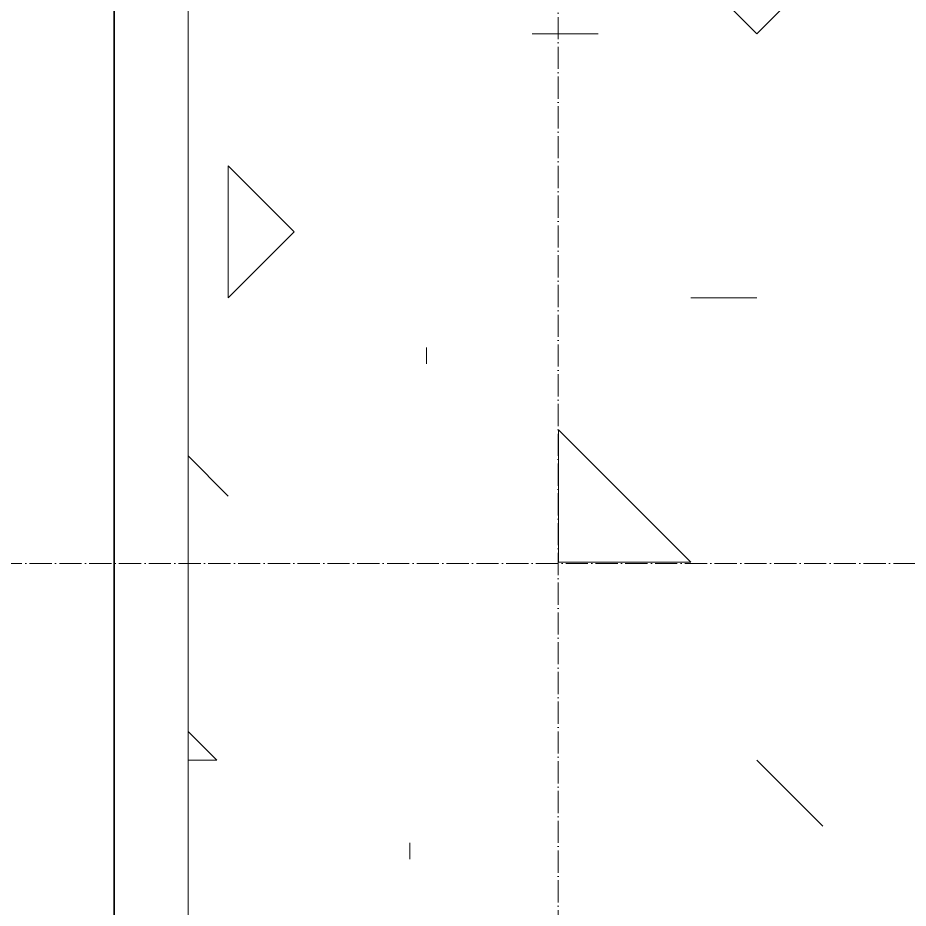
# Model space of a CAD drawing. Header units: millimetres. Extents: x -3455 to 18297, y -4324 to 8916.
# Drawn here: x -291.9 to 189.4, y -186.8 to 294.8 of the extents above; entities that cross this region are included whole.
import ezdxf

# ---------------------------------------------------------------- set-up
doc = ezdxf.new("R2010")
doc.units = ezdxf.units.MM
doc.linetypes.add('Осевая 12-2-2', pattern=[16, 12, -2, 0, -2])
for name, color, linetype, lineweight in [('A-WALL', 8, 'Continuous', 13), ('A-WALL-PATT', 8, 'Continuous', 13), ('S-GRID', 8, 'Continuous', 13), ('АР_подложка', 8, 'Continuous', 13)]:
    doc.layers.add(name, color=color, linetype=linetype, lineweight=lineweight)

# ---------------------------------------------------------------- blocks, each defined once
blk = doc.blocks.new('АР_Баня_план')
at = {"layer": 'A-WALL-PATT', "lineweight": 9}
h = blk.add_hatch(dxfattribs=at)
h.set_pattern_fill('FP_1', color=256, style=0, pattern_type=2)
h.set_pattern_definition([(0, (0, 0), (571.5, 571.5), [71.437, -500.062]), (90, (0, 0), (-571.5, 571.5), [71.437, -500.062]), (135, (71.44, 0), (-571.5, 0), [101.028, -707.195]), (0, (71.44, 321.47), (571.5, 571.5), [71.437, -500.062]), (45, (107.16, 285.75), (0, 571.5), [50.514, -757.71]), (135, (107.16, 285.75), (-571.5, 0), [50.514, -757.71]), (0, (285.75, 464.34), (571.5, 571.5), [101.028, -470.472]), (45, (285.75, 464.34), (0, 571.5), [71.437, -736.786]), (135, (386.78, 464.34), (-571.5, 0), [71.437, -736.786]), (90, (392.9, 142.9), (-571.5, 571.5), [71.437, -500.062]), (45, (392.9, 142.88), (0, 571.5), [50.514, -757.71]), (135, (428.62, 178.6), (-571.5, 0), [50.514, -757.71]), (0, (71.44, 142.9), (571.5, 571.5), [35.72, -478.63]), (0, (500.06, 285.75), (571.5, 571.5), [35.72, -478.63]), (90, (321.47, 357.2), (-571.5, 571.5), [35.72, -478.63]), (135, (392.9, 35.7), (-571.5, 0), [50.514, -757.71]), (135, (142.88, 428.62), (-571.5, 0), [50.514, -757.71]), (45, (267.9, 187.52), (0, 571.5), [50.514, -757.71]), (90, (196.45, 71.44), (-571.5, 571.5), [8.93, -562.57]), (90, (223.24, 312.54), (-571.5, 571.5), [8.93, -562.57]), (90, (491.13, 410.77), (-571.5, 571.5), [8.93, -562.57]), (90, (500.06, 107.16), (-571.5, 571.5), [8.93, -562.57])])
h.paths.add_polyline_path([(1968.19, 4472.64), (2368.19, 4472.64), (2368.19, 7072.64), (1968.19, 7072.64), (1968.19, 4652.82)])
h.paths.add_polyline_path([(2368.19, 8072.64), (2368.19, 11072.64), (1968.19, 11072.64), (1968.19, 8072.64)])
at = {"layer": 'A-WALL', "lineweight": 35}
blk.add_line((1928.19, 7112.64), (1928.19, 3632.64), dxfattribs=at)
at = {"layer": 'A-WALL'}
blk.add_line((1968.19, 7072.64), (1968.19, 3672.64), dxfattribs=at)
at = {"layer": 'S-GRID', "linetype": 'Осевая 12-2-2'}
for p, q in [((2168.19, 11472.64), (2168.19, 1288.7)), ((18268.19, 4672.64), (-101.73, 4672.64))]:
    blk.add_line(p, q, dxfattribs=at)

msp = doc.modelspace()

# ---------------------------------------------------------------- block references
at = {"layer": 'АР_подложка'}
msp.add_blockref('АР_Баня_план', (-2168, -4673), dxfattribs=at)

doc.saveas('drawing.dxf')
